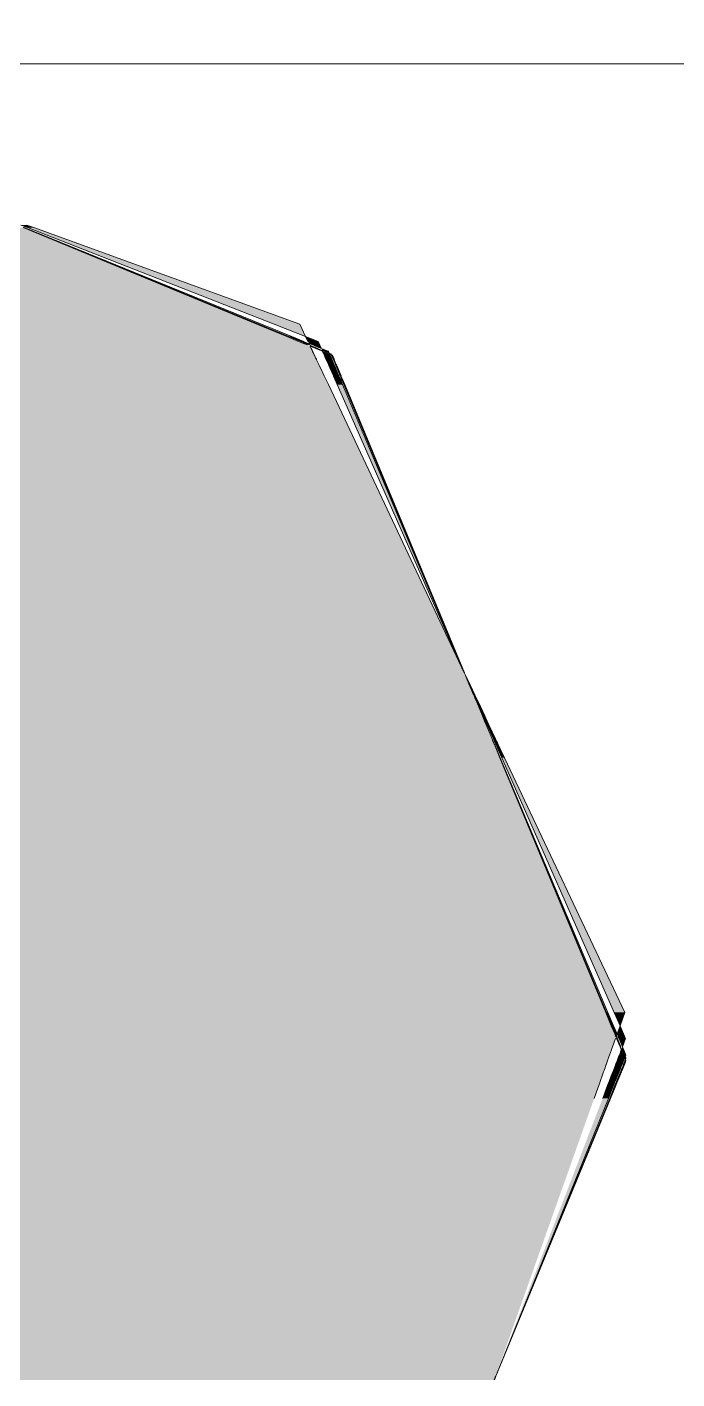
# Paper-space layout '1' of a CAD drawing. Header units: millimetres. Extents: x 1 to 31501, y 3 to 22278.
# Drawn here: x 16730.875 to 16731.125, y 2232.071 to 2232.592 of the extents above; entities that cross this region are included whole.
import ezdxf

# ---------------------------------------------------------------- set-up
doc = ezdxf.new("R2010")
doc.units = ezdxf.units.MM
doc.header["$MEASUREMENT"] = 0
doc.layers.add('NKB-LOGO', color=1, linetype='Continuous', lineweight=13)
doc.layers.add('NKB-SIGN', color=1, linetype='Continuous', lineweight=18)

# ---------------------------------------------------------------- blocks, each defined once
blk = doc.blocks.new('*U5')
at = {"layer": 'NKB-LOGO', "color": 1, "linetype": 'Continuous'}
for p, q in [((281.38808, 187.59901), (281.38888, 187.5987)), ((281.38838, 187.5987), (281.41668, 187.58701)), ((281.38842, 187.5987), (281.4169, 187.58701)), ((281.38848, 187.5987), (281.41724, 187.58701)), ((281.38879, 187.59901), (281.38965, 187.5987)), ((281.38888, 187.5987), (281.41877, 187.58701)), ((281.38965, 187.5987), (281.42188, 187.58701)), ((281.41668, 187.58701), (281.42029, 187.58552)), ((281.4169, 187.58701), (281.42053, 187.58552)), ((281.41724, 187.58701), (281.4209, 187.58552)), ((281.42258, 187.58552), (281.41877, 187.58701)), ((281.42188, 187.58701), (281.42258, 187.58552)), ((281.42029, 187.58552), (281.42174, 187.58492)), ((281.42053, 187.58552), (281.42199, 187.58492)), ((281.4209, 187.58552), (281.42238, 187.58492)), ((281.42174, 187.58492), (281.42233, 187.58468)), ((281.42199, 187.58492), (281.42258, 187.58468)), ((281.42233, 187.58468), (281.42281, 187.58448)), ((281.42258, 187.58552), (281.42286, 187.58492)), ((281.42411, 187.58492), (281.42258, 187.58552)), ((281.42307, 187.58448), (281.42258, 187.58468)), ((281.42298, 187.58468), (281.42307, 187.58448)), ((281.42298, 187.58468), (281.42347, 187.58448)), ((281.42411, 187.58492), (281.42422, 187.58468)), ((281.42422, 187.58468), (281.42431, 187.58448)), ((281.42339, 187.58435), (281.42307, 187.58448)), ((281.42313, 187.58435), (281.42327, 187.58407)), ((281.42313, 187.58435), (281.42381, 187.58407)), ((281.42327, 187.58407), (281.42336, 187.58386)), ((281.42336, 187.58386), (281.42343, 187.58373)), ((281.42339, 187.58435), (281.42408, 187.58407)), ((281.42343, 187.58373), (281.42343, 187.58371)), ((281.42343, 187.58371), (281.42353, 187.58351)), ((281.42347, 187.58448), (281.4238, 187.58435)), ((281.42353, 187.58351), (281.42357, 187.58342)), ((281.42357, 187.58342), (281.42359, 187.58337)), ((281.42359, 187.58337), (281.42363, 187.58329)), ((281.42363, 187.58329), (281.42366, 187.58323)), ((281.42366, 187.58323), (281.42374, 187.58306)), ((281.42374, 187.58306), (281.4238, 187.58293)), ((281.42449, 187.58407), (281.4238, 187.58435)), ((281.42381, 187.58407), (281.42431, 187.58386)), ((281.42431, 187.58448), (281.42436, 187.58435)), ((281.42464, 187.58373), (281.42431, 187.58386)), ((281.42436, 187.58435), (281.42449, 187.58407)), ((281.42499, 187.58386), (281.42449, 187.58407)), ((281.42458, 187.58386), (281.42464, 187.58373)), ((281.42458, 187.58386), (281.42491, 187.58373)), ((281.42464, 187.58373), (281.42464, 187.58371)), ((281.42467, 187.58371), (281.42464, 187.58373)), ((281.42464, 187.58371), (281.42473, 187.58351)), ((281.42467, 187.58371), (281.42517, 187.58351)), ((281.42473, 187.58351), (281.42477, 187.58342)), ((281.42477, 187.58342), (281.42479, 187.58337)), ((281.42479, 187.58337), (281.42483, 187.58329)), ((281.42483, 187.58329), (281.42486, 187.58323)), ((281.42486, 187.58323), (281.42493, 187.58306)), ((281.42491, 187.58373), (281.42494, 187.58371)), ((281.42493, 187.58306), (281.42499, 187.58293)), ((281.42544, 187.58351), (281.42494, 187.58371)), ((281.42499, 187.58386), (281.42532, 187.58373)), ((281.42517, 187.58351), (281.42538, 187.58342)), ((281.42532, 187.58373), (281.42535, 187.58371)), ((281.42535, 187.58371), (281.42544, 187.58351)), ((281.42544, 187.58351), (281.42548, 187.58342)), ((281.42565, 187.58342), (281.42544, 187.58351)), ((281.4255, 187.58337), (281.42554, 187.58329)), ((281.42571, 187.58329), (281.4255, 187.58337)), ((281.42554, 187.58329), (281.42556, 187.58323)), ((281.42556, 187.58323), (281.42563, 187.58306)), ((281.42563, 187.58306), (281.42568, 187.58293)), ((281.42565, 187.58342), (281.42567, 187.58337)), ((281.42567, 187.58337), (281.42571, 187.58329)), ((281.42571, 187.58329), (281.42573, 187.58323)), ((281.42584, 187.58323), (281.42571, 187.58329)), ((281.42573, 187.58323), (281.4258, 187.58306)), ((281.4258, 187.58306), (281.42586, 187.58293)), ((281.42584, 187.58323), (281.42591, 187.58306)), ((281.42591, 187.58306), (281.42597, 187.58293)), ((281.4238, 187.58293), (281.42383, 187.58288)), ((281.42383, 187.58288), (281.42389, 187.58275)), ((281.42389, 187.58275), (281.42391, 187.58269)), ((281.42391, 187.58269), (281.42395, 187.58262)), ((281.42395, 187.58262), (281.42418, 187.58213)), ((281.42418, 187.58213), (281.4242, 187.58208)), ((281.4242, 187.58208), (281.42424, 187.582)), ((281.42424, 187.582), (281.42437, 187.58173)), ((281.42437, 187.58173), (281.42484, 187.58074)), ((281.42499, 187.58293), (281.42501, 187.58288)), ((281.42501, 187.58288), (281.42507, 187.58275)), ((281.42507, 187.58275), (281.42509, 187.58269)), ((281.42509, 187.58269), (281.42513, 187.58262)), ((281.42513, 187.58262), (281.42534, 187.58213)), ((281.42534, 187.58213), (281.42536, 187.58208)), ((281.42536, 187.58208), (281.4254, 187.582)), ((281.4254, 187.582), (281.42552, 187.58173)), ((281.42552, 187.58173), (281.42596, 187.58074)), ((281.42568, 187.58293), (281.42571, 187.58288)), ((281.42571, 187.58288), (281.42576, 187.58275)), ((281.42576, 187.58275), (281.42579, 187.58269)), ((281.42579, 187.58269), (281.42582, 187.58262)), ((281.42582, 187.58262), (281.42602, 187.58213)), ((281.42586, 187.58293), (281.42588, 187.58288)), ((281.42588, 187.58288), (281.42593, 187.58275)), ((281.42593, 187.58275), (281.42595, 187.58269)), ((281.42595, 187.58269), (281.42599, 187.58262)), ((281.42597, 187.58293), (281.42599, 187.58288)), ((281.42599, 187.58288), (281.42604, 187.58275)), ((281.42599, 187.58262), (281.42619, 187.58213)), ((281.42602, 187.58213), (281.42605, 187.58208)), ((281.42604, 187.58275), (281.42607, 187.58269)), ((281.42605, 187.58208), (281.42608, 187.582)), ((281.42607, 187.58269), (281.4261, 187.58262)), ((281.42608, 187.582), (281.42619, 187.58173)), ((281.4261, 187.58262), (281.4263, 187.58213)), ((281.42619, 187.58213), (281.42621, 187.58208)), ((281.42619, 187.58173), (281.42661, 187.58074)), ((281.42621, 187.58208), (281.42625, 187.582)), ((281.42625, 187.582), (281.42636, 187.58173)), ((281.4263, 187.58213), (281.42632, 187.58208)), ((281.42632, 187.58208), (281.42636, 187.582)), ((281.42636, 187.582), (281.42647, 187.58173)), ((281.42636, 187.58173), (281.42677, 187.58074)), ((281.42647, 187.58173), (281.42688, 187.58074)), ((281.42484, 187.58074), (281.42486, 187.58068)), ((281.42486, 187.58068), (281.4249, 187.5806)), ((281.4249, 187.5806), (281.42504, 187.58032)), ((281.42504, 187.58032), (281.42534, 187.57968)), ((281.42596, 187.58074), (281.42598, 187.58068)), ((281.42598, 187.58068), (281.42602, 187.5806)), ((281.42602, 187.5806), (281.42614, 187.58032)), ((281.42614, 187.58032), (281.42642, 187.57968)), ((281.42661, 187.58074), (281.42664, 187.58068)), ((281.42664, 187.58068), (281.42667, 187.5806)), ((281.42667, 187.5806), (281.42679, 187.58032)), ((281.42677, 187.58074), (281.4268, 187.58068)), ((281.42679, 187.58032), (281.42706, 187.57968)), ((281.4268, 187.58068), (281.42683, 187.5806)), ((281.42683, 187.5806), (281.42695, 187.58032)), ((281.42688, 187.58074), (281.4269, 187.58068)), ((281.4269, 187.58068), (281.42694, 187.5806)), ((281.42694, 187.5806), (281.42705, 187.58032)), ((281.42695, 187.58032), (281.42722, 187.57968)), ((281.42705, 187.58032), (281.42732, 187.57968)), ((281.42534, 187.57968), (281.44181, 187.54478)), ((281.42642, 187.57968), (281.44181, 187.54478)), ((281.42706, 187.57968), (281.44181, 187.54478)), ((281.42722, 187.57968), (281.44182, 187.54478)), ((281.42732, 187.57968), (281.44183, 187.54478)), ((281.44181, 187.54478), (281.44182, 187.54476)), ((281.44182, 187.54478), (281.44183, 187.54476)), ((281.44183, 187.54474), (281.44182, 187.54476)), ((281.44183, 187.54478), (281.44184, 187.54476)), ((281.44183, 187.54476), (281.44184, 187.54474)), ((281.44183, 187.54474), (281.4419, 187.54456)), ((281.44183, 187.54474), (281.44191, 187.54456)), ((281.44184, 187.54476), (281.44185, 187.54474)), ((281.44185, 187.54474), (281.44192, 187.54456)), ((281.4419, 187.54456), (281.44197, 187.54439)), ((281.44191, 187.54456), (281.44198, 187.54439)), ((281.44191, 187.54456), (281.44198, 187.54439)), ((281.44199, 187.54439), (281.44191, 187.54456)), ((281.44192, 187.54456), (281.44199, 187.54439)), ((281.44197, 187.54439), (281.44204, 187.54425)), ((281.44198, 187.54439), (281.44204, 187.54425)), ((281.44204, 187.54425), (281.44198, 187.54439)), ((281.44199, 187.54439), (281.44205, 187.54425)), ((281.44206, 187.54425), (281.44199, 187.54439)), ((281.44204, 187.54425), (281.44217, 187.54392)), ((281.44204, 187.54425), (281.44218, 187.54392)), ((281.44206, 187.54425), (281.44222, 187.54392)), ((281.44217, 187.54392), (281.44294, 187.5421)), ((281.44218, 187.54392), (281.44294, 187.5421)), ((281.44219, 187.54392), (281.44295, 187.5421)), ((281.44219, 187.54392), (281.44299, 187.5421)), ((281.44222, 187.54392), (281.44308, 187.5421)), ((281.44295, 187.5421), (281.4431, 187.54174)), ((281.44299, 187.5421), (281.44315, 187.54174)), ((281.44308, 187.5421), (281.44324, 187.54174)), ((281.44333, 187.54119), (281.4431, 187.54174)), ((281.44315, 187.54174), (281.44339, 187.54119)), ((281.44324, 187.54174), (281.44351, 187.54119)), ((281.44333, 187.54119), (281.44401, 187.53954)), ((281.44333, 187.54119), (281.44401, 187.53954)), ((281.44333, 187.54119), (281.44402, 187.53954)), ((281.44339, 187.54119), (281.44412, 187.53954)), ((281.44351, 187.54119), (281.44428, 187.53954)), ((281.44401, 187.53954), (281.44427, 187.53892)), ((281.44401, 187.53954), (281.44427, 187.53892)), ((281.44402, 187.53954), (281.44429, 187.53892)), ((281.44412, 187.53954), (281.44439, 187.53892)), ((281.44427, 187.53892), (281.44445, 187.53848)), ((281.44427, 187.53892), (281.44446, 187.53848)), ((281.44428, 187.53954), (281.44457, 187.53892)), ((281.44429, 187.53892), (281.44447, 187.53848)), ((281.44439, 187.53892), (281.44459, 187.53848)), ((281.44457, 187.53892), (281.44478, 187.53848)), ((281.44445, 187.53848), (281.44517, 187.53675)), ((281.44446, 187.53848), (281.44518, 187.53675)), ((281.44447, 187.53848), (281.4452, 187.53675)), ((281.44459, 187.53848), (281.44535, 187.53675)), ((281.44478, 187.53848), (281.4456, 187.53675)), ((281.44517, 187.53675), (281.44528, 187.53649)), ((281.44518, 187.53675), (281.44529, 187.53649)), ((281.4452, 187.53675), (281.44532, 187.53649)), ((281.44528, 187.53649), (281.44536, 187.5363)), ((281.44529, 187.53649), (281.44537, 187.5363)), ((281.44532, 187.53649), (281.44539, 187.5363)), ((281.44535, 187.53675), (281.44547, 187.53649)), ((281.44536, 187.5363), (281.44544, 187.5361)), ((281.44537, 187.5363), (281.44546, 187.5361)), ((281.44539, 187.5363), (281.44548, 187.5361)), ((281.44544, 187.5361), (281.44545, 187.53606)), ((281.44545, 187.53606), (281.44571, 187.53546)), ((281.44546, 187.5361), (281.44547, 187.53606)), ((281.44547, 187.53649), (281.44555, 187.5363)), ((281.44547, 187.53606), (281.44572, 187.53546)), ((281.44548, 187.5361), (281.44549, 187.53606)), ((281.44549, 187.53606), (281.44575, 187.53546)), ((281.44555, 187.5363), (281.44564, 187.5361)), ((281.4456, 187.53675), (281.44572, 187.53649)), ((281.44564, 187.5361), (281.44565, 187.53606)), ((281.44565, 187.53606), (281.44592, 187.53546)), ((281.44572, 187.53649), (281.44581, 187.5363)), ((281.44581, 187.5363), (281.44591, 187.5361)), ((281.44591, 187.5361), (281.44592, 187.53606)), ((281.44592, 187.53606), (281.44621, 187.53546)), ((281.44571, 187.53546), (281.44611, 187.53448)), ((281.44572, 187.53546), (281.44613, 187.53448)), ((281.44575, 187.53546), (281.44616, 187.53448)), ((281.44592, 187.53546), (281.44635, 187.53448)), ((281.44611, 187.53448), (281.45895, 187.50362)), ((281.44613, 187.53448), (281.45905, 187.50362)), ((281.44616, 187.53448), (281.45921, 187.50362)), ((281.44621, 187.53546), (281.44667, 187.53448)), ((281.44635, 187.53448), (281.45996, 187.50362)), ((281.44667, 187.53448), (281.46124, 187.50362)), ((281.45895, 187.50362), (281.45961, 187.50201)), ((281.45905, 187.50362), (281.45972, 187.50201)), ((281.45921, 187.50362), (281.45989, 187.50201)), ((281.46067, 187.50201), (281.45996, 187.50362)), ((281.46124, 187.50362), (281.46067, 187.50201)), ((281.45961, 187.50201), (281.46003, 187.50101)), ((281.45972, 187.50201), (281.46014, 187.50101)), ((281.45989, 187.50201), (281.46031, 187.50101)), ((281.46067, 187.50201), (281.46031, 187.50101)), ((281.46111, 187.50101), (281.46067, 187.50201)), ((281.46011, 187.50045), (281.45976, 187.49945)), ((281.46003, 187.50101), (281.46012, 187.50078)), ((281.46012, 187.50078), (281.46018, 187.50064)), ((281.46023, 187.50078), (281.46014, 187.50101)), ((281.46023, 187.50078), (281.46018, 187.50064)), ((281.46031, 187.50101), (281.46023, 187.50078)), ((281.46029, 187.50064), (281.46023, 187.50078)), ((281.46026, 187.50045), (281.46068, 187.49945)), ((281.46029, 187.50064), (281.46037, 187.50045)), ((281.46037, 187.50045), (281.46079, 187.49945)), ((281.4604, 187.50078), (281.46046, 187.50064)), ((281.46046, 187.50064), (281.46055, 187.50045)), ((281.46097, 187.49945), (281.46055, 187.50045)), ((281.46135, 187.50045), (281.46097, 187.49945)), ((281.46111, 187.50101), (281.46121, 187.50078)), ((281.46121, 187.50078), (281.46127, 187.50064)), ((281.46127, 187.50064), (281.46135, 187.50045)), ((281.4592, 187.49788), (281.45915, 187.49774)), ((281.45925, 187.49802), (281.4592, 187.49788)), ((281.45928, 187.4981), (281.45925, 187.49802)), ((281.45933, 187.49824), (281.45928, 187.4981)), ((281.45941, 187.49846), (281.45933, 187.49824)), ((281.45963, 187.49909), (281.45941, 187.49846)), ((281.45968, 187.49923), (281.45963, 187.49909)), ((281.45976, 187.49945), (281.45968, 187.49923)), ((281.46037, 187.49788), (281.46031, 187.49774)), ((281.46042, 187.49802), (281.46037, 187.49788)), ((281.46045, 187.4981), (281.46042, 187.49802)), ((281.4605, 187.49824), (281.46045, 187.4981)), ((281.46059, 187.49846), (281.4605, 187.49824)), ((281.46083, 187.49909), (281.46059, 187.49846)), ((281.46068, 187.49945), (281.46077, 187.49923)), ((281.46083, 187.49909), (281.46077, 187.49923)), ((281.46088, 187.49923), (281.46083, 187.49909)), ((281.46109, 187.49846), (281.46083, 187.49909)), ((281.46088, 187.49923), (281.46094, 187.49909)), ((281.46094, 187.49909), (281.4612, 187.49846)), ((281.46106, 187.49923), (281.46097, 187.49945)), ((281.46106, 187.49923), (281.46112, 187.49909)), ((281.46109, 187.49846), (281.46118, 187.49824)), ((281.46115, 187.49788), (281.46109, 187.49774)), ((281.46112, 187.49909), (281.46139, 187.49846)), ((281.46121, 187.49802), (281.46115, 187.49788)), ((281.46118, 187.49824), (281.46124, 187.4981)), ((281.4613, 187.49824), (281.4612, 187.49846)), ((281.4613, 187.49824), (281.46124, 187.4981)), ((281.46133, 187.49788), (281.46127, 187.49802)), ((281.46133, 187.49788), (281.46127, 187.49774)), ((281.46139, 187.49846), (281.4613, 187.49824)), ((281.46136, 187.4981), (281.4613, 187.49824)), ((281.46139, 187.49802), (281.46133, 187.49788)), ((281.46139, 187.49774), (281.46133, 187.49788)), ((281.46136, 187.4981), (281.46139, 187.49802)), ((281.45868, 187.49642), (281.45851, 187.49592)), ((281.45874, 187.49659), (281.45868, 187.49642)), ((281.45879, 187.49672), (281.45874, 187.49659)), ((281.45886, 187.49691), (281.45879, 187.49672)), ((281.45892, 187.49708), (281.45886, 187.49691)), ((281.45896, 187.49721), (281.45892, 187.49708)), ((281.45898, 187.49725), (281.45896, 187.49721)), ((281.45902, 187.49738), (281.45898, 187.49725)), ((281.45907, 187.49751), (281.45902, 187.49738)), ((281.45915, 187.49774), (281.45907, 187.49751)), ((281.4598, 187.49642), (281.45961, 187.49592)), ((281.45987, 187.49659), (281.4598, 187.49642)), ((281.45992, 187.49672), (281.45987, 187.49659)), ((281.45999, 187.49691), (281.45992, 187.49672)), ((281.46006, 187.49708), (281.45999, 187.49691)), ((281.46011, 187.49721), (281.46006, 187.49708)), ((281.46012, 187.49725), (281.46011, 187.49721)), ((281.46017, 187.49738), (281.46012, 187.49725)), ((281.46022, 187.49751), (281.46017, 187.49738)), ((281.46031, 187.49774), (281.46022, 187.49751)), ((281.46056, 187.49642), (281.46036, 187.49592)), ((281.46073, 187.49642), (281.46053, 187.49592)), ((281.46063, 187.49659), (281.46056, 187.49642)), ((281.46068, 187.49672), (281.46063, 187.49659)), ((281.46084, 187.49642), (281.46064, 187.49592)), ((281.46076, 187.49691), (281.46068, 187.49672)), ((281.4608, 187.49659), (281.46073, 187.49642)), ((281.46083, 187.49708), (281.46076, 187.49691)), ((281.46085, 187.49672), (281.4608, 187.49659)), ((281.46088, 187.49721), (281.46083, 187.49708)), ((281.46091, 187.49659), (281.46084, 187.49642)), ((281.46093, 187.49691), (281.46085, 187.49672)), ((281.4609, 187.49725), (281.46088, 187.49721)), ((281.46095, 187.49738), (281.4609, 187.49725)), ((281.46097, 187.49672), (281.46091, 187.49659)), ((281.461, 187.49708), (281.46093, 187.49691)), ((281.461, 187.49751), (281.46095, 187.49738)), ((281.46105, 187.49691), (281.46097, 187.49672)), ((281.46109, 187.49774), (281.461, 187.49751)), ((281.46105, 187.49721), (281.461, 187.49708)), ((281.46107, 187.49725), (281.46105, 187.49721)), ((281.46112, 187.49708), (281.46105, 187.49691)), ((281.46112, 187.49738), (281.46107, 187.49725)), ((281.46118, 187.49751), (281.46112, 187.49738)), ((281.46117, 187.49721), (281.46112, 187.49708)), ((281.46119, 187.49725), (281.46117, 187.49721)), ((281.46127, 187.49774), (281.46118, 187.49751)), ((281.46124, 187.49738), (281.46119, 187.49725)), ((281.46129, 187.49751), (281.46124, 187.49738)), ((281.46139, 187.49774), (281.46129, 187.49751)), ((281.45803, 187.49458), (281.45754, 187.49321)), ((281.45821, 187.49508), (281.45803, 187.49458)), ((281.45827, 187.49525), (281.45821, 187.49508)), ((281.45831, 187.49538), (281.45827, 187.49525)), ((281.45851, 187.49592), (281.45831, 187.49538)), ((281.45909, 187.49458), (281.45857, 187.49321)), ((281.45929, 187.49508), (281.45909, 187.49458)), ((281.45981, 187.49458), (281.45926, 187.49321)), ((281.45935, 187.49525), (281.45929, 187.49508)), ((281.4594, 187.49538), (281.45935, 187.49525)), ((281.45961, 187.49592), (281.4594, 187.49538)), ((281.45998, 187.49458), (281.45942, 187.49321)), ((281.46008, 187.49458), (281.45952, 187.49321)), ((281.46001, 187.49508), (281.45981, 187.49458)), ((281.46018, 187.49508), (281.45998, 187.49458)), ((281.46008, 187.49525), (281.46001, 187.49508)), ((281.46014, 187.49538), (281.46008, 187.49525)), ((281.46029, 187.49508), (281.46008, 187.49458)), ((281.46036, 187.49592), (281.46014, 187.49538)), ((281.46025, 187.49525), (281.46018, 187.49508)), ((281.4603, 187.49538), (281.46025, 187.49525)), ((281.46036, 187.49525), (281.46029, 187.49508)), ((281.46053, 187.49592), (281.4603, 187.49538)), ((281.46041, 187.49538), (281.46036, 187.49525)), ((281.46064, 187.49592), (281.46041, 187.49538)), ((281.45926, 187.49321), (281.44561, 187.45953)), ((281.45942, 187.49321), (281.44562, 187.45953)), ((281.45952, 187.49321), (281.44563, 187.45953)), ((281.44552, 187.45932), (281.44543, 187.4591)), ((281.44552, 187.45932), (281.44543, 187.4591)), ((281.44555, 187.45932), (281.44545, 187.4591)), ((281.4456, 187.45953), (281.44552, 187.45932)), ((281.44561, 187.45953), (281.44552, 187.45932)), ((281.44552, 187.45932), (281.4456, 187.45953)), ((281.44562, 187.45953), (281.44554, 187.45932)), ((281.44563, 187.45953), (281.44555, 187.45932))]:
    blk.add_line(p, q, dxfattribs=at)
for points in [[(281.29256, 187.5987), (281.26734, 187.58701), (281.41668, 187.58701)], [(281.38808, 187.59901), (281.38888, 187.5987), (281.38965, 187.5987)], [(281.38842, 187.5987), (281.4169, 187.58701), (281.41724, 187.58701)], [(281.38888, 187.5987), (281.41877, 187.58701), (281.42188, 187.58701)], [(281.26734, 187.58701), (281.26413, 187.58552), (281.42029, 187.58552)], [(281.4169, 187.58701), (281.42053, 187.58552), (281.4209, 187.58552)], [(281.26231, 187.58468), (281.26188, 187.58448), (281.42281, 187.58448)], [(281.26284, 187.58492), (281.26231, 187.58468), (281.42233, 187.58468)], [(281.26413, 187.58552), (281.26284, 187.58492), (281.42174, 187.58492)], [(281.42053, 187.58552), (281.42199, 187.58492), (281.42238, 187.58492)], [(281.42199, 187.58492), (281.42258, 187.58468), (281.42298, 187.58468)], [(281.42258, 187.58552), (281.42286, 187.58492), (281.42411, 187.58492)], [(281.42286, 187.58492), (281.42298, 187.58468), (281.42422, 187.58468)], [(281.42298, 187.58468), (281.42347, 187.58448), (281.42431, 187.58448)], [(281.25882, 187.58306), (281.25854, 187.58293), (281.4238, 187.58293)], [(281.25918, 187.58323), (281.25882, 187.58306), (281.42374, 187.58306)], [(281.2593, 187.58329), (281.25918, 187.58323), (281.42366, 187.58323)], [(281.25949, 187.58337), (281.2593, 187.58329), (281.42363, 187.58329)], [(281.2596, 187.58342), (281.25949, 187.58337), (281.42359, 187.58337)], [(281.25978, 187.58351), (281.2596, 187.58342), (281.42357, 187.58342)], [(281.26023, 187.58371), (281.25978, 187.58351), (281.42353, 187.58351)], [(281.26025, 187.58373), (281.26023, 187.58371), (281.42343, 187.58371)], [(281.26054, 187.58386), (281.26025, 187.58373), (281.42343, 187.58373)], [(281.26099, 187.58407), (281.26054, 187.58386), (281.42336, 187.58386)], [(281.26159, 187.58435), (281.26099, 187.58407), (281.42327, 187.58407)], [(281.26188, 187.58448), (281.26159, 187.58435), (281.42313, 187.58435)], [(281.42307, 187.58448), (281.42313, 187.58435), (281.42339, 187.58435)], [(281.42313, 187.58435), (281.42381, 187.58407), (281.42408, 187.58407)], [(281.42347, 187.58448), (281.4238, 187.58435), (281.42436, 187.58435)], [(281.42381, 187.58407), (281.42431, 187.58386), (281.42458, 187.58386)], [(281.42449, 187.58407), (281.42458, 187.58386), (281.42499, 187.58386)], [(281.42458, 187.58386), (281.42491, 187.58373), (281.42532, 187.58373)], [(281.42464, 187.58373), (281.42464, 187.58371), (281.42467, 187.58371)], [(281.42464, 187.58371), (281.42473, 187.58351), (281.42517, 187.58351)], [(281.42473, 187.58351), (281.42477, 187.58342), (281.42538, 187.58342)], [(281.42477, 187.58342), (281.42479, 187.58337), (281.4255, 187.58337)], [(281.42479, 187.58337), (281.42483, 187.58329), (281.42554, 187.58329)], [(281.42483, 187.58329), (281.42486, 187.58323), (281.42556, 187.58323)], [(281.42486, 187.58323), (281.42493, 187.58306), (281.42563, 187.58306)], [(281.42491, 187.58373), (281.42494, 187.58371), (281.42535, 187.58371)], [(281.42493, 187.58306), (281.42499, 187.58293), (281.42568, 187.58293)], [(281.42544, 187.58351), (281.42548, 187.58342), (281.42565, 187.58342)], [(281.42548, 187.58342), (281.4255, 187.58337), (281.42567, 187.58337)], [(281.42571, 187.58329), (281.42573, 187.58323), (281.42584, 187.58323)], [(281.42573, 187.58323), (281.4258, 187.58306), (281.42591, 187.58306)], [(281.4258, 187.58306), (281.42586, 187.58293), (281.42597, 187.58293)], [(281.25595, 187.58173), (281.25381, 187.58074), (281.42484, 187.58074)], [(281.25652, 187.582), (281.25595, 187.58173), (281.42437, 187.58173)], [(281.2567, 187.58208), (281.25652, 187.582), (281.42424, 187.582)], [(281.25682, 187.58213), (281.2567, 187.58208), (281.4242, 187.58208)], [(281.25786, 187.58262), (281.25682, 187.58213), (281.42418, 187.58213)], [(281.25802, 187.58269), (281.25786, 187.58262), (281.42395, 187.58262)], [(281.25814, 187.58275), (281.25802, 187.58269), (281.42391, 187.58269)], [(281.25842, 187.58288), (281.25814, 187.58275), (281.42389, 187.58275)], [(281.25854, 187.58293), (281.25842, 187.58288), (281.42383, 187.58288)], [(281.42499, 187.58293), (281.42501, 187.58288), (281.42571, 187.58288)], [(281.42501, 187.58288), (281.42507, 187.58275), (281.42576, 187.58275)], [(281.42507, 187.58275), (281.42509, 187.58269), (281.42579, 187.58269)], [(281.42509, 187.58269), (281.42513, 187.58262), (281.42582, 187.58262)], [(281.42513, 187.58262), (281.42534, 187.58213), (281.42602, 187.58213)], [(281.42534, 187.58213), (281.42536, 187.58208), (281.42605, 187.58208)], [(281.42536, 187.58208), (281.4254, 187.582), (281.42608, 187.582)], [(281.4254, 187.582), (281.42552, 187.58173), (281.42619, 187.58173)], [(281.42552, 187.58173), (281.42596, 187.58074), (281.42661, 187.58074)], [(281.42586, 187.58293), (281.42588, 187.58288), (281.42599, 187.58288)], [(281.42588, 187.58288), (281.42593, 187.58275), (281.42604, 187.58275)], [(281.42593, 187.58275), (281.42595, 187.58269), (281.42607, 187.58269)], [(281.42595, 187.58269), (281.42599, 187.58262), (281.4261, 187.58262)], [(281.42599, 187.58262), (281.42619, 187.58213), (281.4263, 187.58213)], [(281.42619, 187.58213), (281.42621, 187.58208), (281.42632, 187.58208)], [(281.42621, 187.58208), (281.42625, 187.582), (281.42636, 187.582)], [(281.42625, 187.582), (281.42636, 187.58173), (281.42647, 187.58173)], [(281.42636, 187.58173), (281.42677, 187.58074), (281.42688, 187.58074)], [(281.25363, 187.58032), (281.25337, 187.57968), (281.42534, 187.57968)], [(281.25375, 187.5806), (281.25363, 187.58032), (281.42504, 187.58032)], [(281.25378, 187.58068), (281.25375, 187.5806), (281.4249, 187.5806)], [(281.25381, 187.58074), (281.25378, 187.58068), (281.42486, 187.58068)], [(281.42596, 187.58074), (281.42598, 187.58068), (281.42664, 187.58068)], [(281.42598, 187.58068), (281.42602, 187.5806), (281.42667, 187.5806)], [(281.42602, 187.5806), (281.42614, 187.58032), (281.42679, 187.58032)], [(281.42614, 187.58032), (281.42642, 187.57968), (281.42706, 187.57968)], [(281.42677, 187.58074), (281.4268, 187.58068), (281.4269, 187.58068)], [(281.4268, 187.58068), (281.42683, 187.5806), (281.42694, 187.5806)], [(281.42683, 187.5806), (281.42695, 187.58032), (281.42705, 187.58032)], [(281.42695, 187.58032), (281.42722, 187.57968), (281.42732, 187.57968)], [(281.25337, 187.57968), (281.23894, 187.54478), (281.44181, 187.54478)], [(281.42642, 187.57968), (281.44181, 187.54478), (281.44181, 187.54478)], [(281.42722, 187.57968), (281.44182, 187.54478), (281.44183, 187.54478)], [(281.23858, 187.54392), (281.23783, 187.5421), (281.44294, 187.5421)], [(281.23872, 187.54425), (281.23858, 187.54392), (281.44217, 187.54392)], [(281.23878, 187.54439), (281.23872, 187.54425), (281.44204, 187.54425)], [(281.23884, 187.54456), (281.23878, 187.54439), (281.44197, 187.54439)], [(281.23892, 187.54474), (281.23884, 187.54456), (281.4419, 187.54456)], [(281.23893, 187.54476), (281.23892, 187.54474), (281.44183, 187.54474)], [(281.23894, 187.54478), (281.23893, 187.54476), (281.44182, 187.54476)], [(281.44182, 187.54478), (281.44183, 187.54476), (281.44184, 187.54476)], [(281.44182, 187.54476), (281.44183, 187.54474), (281.44183, 187.54474)], [(281.44183, 187.54476), (281.44184, 187.54474), (281.44185, 187.54474)], [(281.44183, 187.54474), (281.44191, 187.54456), (281.44191, 187.54456)], [(281.44184, 187.54474), (281.44191, 187.54456), (281.44192, 187.54456)], [(281.44191, 187.54456), (281.44198, 187.54439), (281.44198, 187.54439)], [(281.44199, 187.54439), (281.44205, 187.54425), (281.44206, 187.54425)], [(281.44204, 187.54425), (281.44218, 187.54392), (281.44219, 187.54392)], [(281.44205, 187.54425), (281.44219, 187.54392), (281.44222, 187.54392)], [(281.44218, 187.54392), (281.44294, 187.5421), (281.44295, 187.5421)], [(281.44219, 187.54392), (281.44299, 187.5421), (281.44308, 187.5421)], [(281.23783, 187.5421), (281.23768, 187.54174), (281.44309, 187.54174)], [(281.44299, 187.5421), (281.44315, 187.54174), (281.44324, 187.54174)], [(281.23745, 187.54119), (281.23677, 187.53954), (281.44401, 187.53954)], [(281.23768, 187.54174), (281.23745, 187.54119), (281.44333, 187.54119)], [(281.4431, 187.54174), (281.44333, 187.54119), (281.44333, 187.54119)], [(281.44315, 187.54174), (281.44339, 187.54119), (281.44351, 187.54119)], [(281.44333, 187.54119), (281.44401, 187.53954), (281.44402, 187.53954)], [(281.44339, 187.54119), (281.44412, 187.53954), (281.44428, 187.53954)], [(281.23652, 187.53892), (281.23633, 187.53848), (281.44445, 187.53848)], [(281.23677, 187.53954), (281.23652, 187.53892), (281.44427, 187.53892)], [(281.44401, 187.53954), (281.44427, 187.53892), (281.44429, 187.53892)], [(281.44412, 187.53954), (281.44439, 187.53892), (281.44457, 187.53892)], [(281.44427, 187.53892), (281.44446, 187.53848), (281.44447, 187.53848)], [(281.44439, 187.53892), (281.44459, 187.53848), (281.44478, 187.53848)], [(281.23633, 187.53848), (281.23563, 187.53675), (281.44517, 187.53675)], [(281.44446, 187.53848), (281.44518, 187.53675), (281.4452, 187.53675)], [(281.44459, 187.53848), (281.44535, 187.53675), (281.4456, 187.53675)], [(281.23535, 187.53606), (281.23513, 187.53546), (281.44571, 187.53546)], [(281.23536, 187.5361), (281.23535, 187.53606), (281.44545, 187.53606)], [(281.23545, 187.5363), (281.23536, 187.5361), (281.44544, 187.5361)], [(281.23552, 187.53649), (281.23545, 187.5363), (281.44536, 187.5363)], [(281.23563, 187.53675), (281.23552, 187.53649), (281.44528, 187.53649)], [(281.44518, 187.53675), (281.44529, 187.53649), (281.44532, 187.53649)], [(281.44529, 187.53649), (281.44537, 187.5363), (281.44539, 187.5363)], [(281.44535, 187.53675), (281.44547, 187.53649), (281.44572, 187.53649)], [(281.44537, 187.5363), (281.44546, 187.5361), (281.44548, 187.5361)], [(281.44546, 187.5361), (281.44547, 187.53606), (281.44549, 187.53606)], [(281.44547, 187.53649), (281.44555, 187.5363), (281.44581, 187.5363)], [(281.44547, 187.53606), (281.44572, 187.53546), (281.44575, 187.53546)], [(281.44555, 187.5363), (281.44564, 187.5361), (281.44591, 187.5361)], [(281.44564, 187.5361), (281.44565, 187.53606), (281.44592, 187.53606)], [(281.44565, 187.53606), (281.44592, 187.53546), (281.44621, 187.53546)], [(281.23477, 187.53448), (281.22333, 187.50362), (281.45895, 187.50362)], [(281.23513, 187.53546), (281.23477, 187.53448), (281.44611, 187.53448)], [(281.44572, 187.53546), (281.44613, 187.53448), (281.44616, 187.53448)], [(281.44592, 187.53546), (281.44635, 187.53448), (281.44667, 187.53448)], [(281.44613, 187.53448), (281.45905, 187.50362), (281.45921, 187.50362)], [(281.44635, 187.53448), (281.45996, 187.50362), (281.46124, 187.50362)], [(281.22333, 187.50362), (281.22273, 187.50201), (281.45961, 187.50201)], [(281.45905, 187.50362), (281.45972, 187.50201), (281.45989, 187.50201)], [(281.22273, 187.50201), (281.22236, 187.50101), (281.46003, 187.50101)], [(281.45972, 187.50201), (281.46014, 187.50101), (281.46031, 187.50101)], [(281.46067, 187.50201), (281.46031, 187.50101), (281.46111, 187.50101)], [(281.22215, 187.50045), (281.22178, 187.49945), (281.45976, 187.49945)], [(281.22222, 187.50064), (281.22215, 187.50045), (281.46011, 187.50045)], [(281.22228, 187.50078), (281.22222, 187.50064), (281.46018, 187.50064)], [(281.22236, 187.50101), (281.22228, 187.50078), (281.46012, 187.50078)], [(281.46023, 187.50078), (281.46018, 187.50064), (281.46029, 187.50064)], [(281.46018, 187.50064), (281.46026, 187.50045), (281.46037, 187.50045)], [(281.46026, 187.50045), (281.46068, 187.49945), (281.46079, 187.49945)], [(281.46031, 187.50101), (281.4604, 187.50078), (281.46121, 187.50078)], [(281.4604, 187.50078), (281.46046, 187.50064), (281.46127, 187.50064)], [(281.46046, 187.50064), (281.46055, 187.50045), (281.46135, 187.50045)], [(281.2212, 187.49788), (281.22115, 187.49774), (281.45915, 187.49774)], [(281.22125, 187.49802), (281.2212, 187.49788), (281.4592, 187.49788)], [(281.22128, 187.4981), (281.22125, 187.49802), (281.45925, 187.49802)], [(281.22133, 187.49824), (281.22128, 187.4981), (281.45928, 187.4981)], [(281.22141, 187.49846), (281.22133, 187.49824), (281.45933, 187.49824)], [(281.22165, 187.49909), (281.22141, 187.49846), (281.45941, 187.49846)], [(281.2217, 187.49923), (281.22165, 187.49909), (281.45963, 187.49909)], [(281.22178, 187.49945), (281.2217, 187.49923), (281.45968, 187.49923)], [(281.46037, 187.49788), (281.46031, 187.49774), (281.46109, 187.49774)], [(281.46042, 187.49802), (281.46037, 187.49788), (281.46115, 187.49788)], [(281.46045, 187.4981), (281.46042, 187.49802), (281.46121, 187.49802)], [(281.4605, 187.49824), (281.46045, 187.4981), (281.46124, 187.4981)], [(281.46059, 187.49846), (281.4605, 187.49824), (281.46118, 187.49824)], [(281.46083, 187.49909), (281.46059, 187.49846), (281.46109, 187.49846)], [(281.46068, 187.49945), (281.46077, 187.49923), (281.46088, 187.49923)], [(281.46097, 187.49945), (281.46088, 187.49923), (281.46106, 187.49923)], [(281.46088, 187.49923), (281.46094, 187.49909), (281.46112, 187.49909)], [(281.46094, 187.49909), (281.4612, 187.49846), (281.46139, 187.49846)], [(281.4613, 187.49824), (281.46124, 187.4981), (281.46136, 187.4981)], [(281.46124, 187.4981), (281.46127, 187.49802), (281.46139, 187.49802)], [(281.46133, 187.49788), (281.46127, 187.49774), (281.46139, 187.49774)], [(281.22066, 187.49642), (281.22047, 187.49592), (281.45851, 187.49592)], [(281.22072, 187.49659), (281.22066, 187.49642), (281.45868, 187.49642)], [(281.22077, 187.49672), (281.22072, 187.49659), (281.45874, 187.49659)], [(281.22084, 187.49691), (281.22077, 187.49672), (281.45879, 187.49672)], [(281.2209, 187.49708), (281.22084, 187.49691), (281.45886, 187.49691)], [(281.22095, 187.49721), (281.2209, 187.49708), (281.45892, 187.49708)], [(281.22097, 187.49725), (281.22095, 187.49721), (281.45896, 187.49721)], [(281.22101, 187.49738), (281.22097, 187.49725), (281.45898, 187.49725)], [(281.22106, 187.49751), (281.22101, 187.49738), (281.45902, 187.49738)], [(281.22115, 187.49774), (281.22106, 187.49751), (281.45907, 187.49751)], [(281.4598, 187.49642), (281.45961, 187.49592), (281.46036, 187.49592)], [(281.45987, 187.49659), (281.4598, 187.49642), (281.46056, 187.49642)], [(281.45992, 187.49672), (281.45987, 187.49659), (281.46063, 187.49659)], [(281.45999, 187.49691), (281.45992, 187.49672), (281.46068, 187.49672)], [(281.46006, 187.49708), (281.45999, 187.49691), (281.46076, 187.49691)], [(281.46011, 187.49721), (281.46006, 187.49708), (281.46083, 187.49708)], [(281.46012, 187.49725), (281.46011, 187.49721), (281.46088, 187.49721)], [(281.46017, 187.49738), (281.46012, 187.49725), (281.4609, 187.49725)], [(281.46022, 187.49751), (281.46017, 187.49738), (281.46095, 187.49738)], [(281.46031, 187.49774), (281.46022, 187.49751), (281.461, 187.49751)], [(281.46073, 187.49642), (281.46053, 187.49592), (281.46064, 187.49592)], [(281.4608, 187.49659), (281.46073, 187.49642), (281.46084, 187.49642)], [(281.46085, 187.49672), (281.4608, 187.49659), (281.46091, 187.49659)], [(281.46093, 187.49691), (281.46085, 187.49672), (281.46097, 187.49672)], [(281.461, 187.49708), (281.46093, 187.49691), (281.46105, 187.49691)], [(281.46105, 187.49721), (281.461, 187.49708), (281.46112, 187.49708)], [(281.46107, 187.49725), (281.46105, 187.49721), (281.46117, 187.49721)], [(281.46112, 187.49738), (281.46107, 187.49725), (281.46119, 187.49725)], [(281.46118, 187.49751), (281.46112, 187.49738), (281.46124, 187.49738)], [(281.46127, 187.49774), (281.46118, 187.49751), (281.46129, 187.49751)], [(281.22047, 187.49592), (281.22027, 187.49538), (281.45831, 187.49538)], [(281.22027, 187.49538), (281.22032, 187.49525), (281.45827, 187.49525)], [(281.22032, 187.49525), (281.2204, 187.49508), (281.45821, 187.49508)], [(281.2204, 187.49508), (281.2206, 187.49458), (281.45803, 187.49458)], [(281.2206, 187.49458), (281.22117, 187.49321), (281.45754, 187.49321)], [(281.45909, 187.49458), (281.45857, 187.49321), (281.45926, 187.49321)], [(281.45929, 187.49508), (281.45909, 187.49458), (281.45981, 187.49458)], [(281.45935, 187.49525), (281.45929, 187.49508), (281.46001, 187.49508)], [(281.4594, 187.49538), (281.45935, 187.49525), (281.46008, 187.49525)], [(281.45961, 187.49592), (281.4594, 187.49538), (281.46014, 187.49538)], [(281.45998, 187.49458), (281.45942, 187.49321), (281.45952, 187.49321)], [(281.46018, 187.49508), (281.45998, 187.49458), (281.46008, 187.49458)], [(281.46025, 187.49525), (281.46018, 187.49508), (281.46029, 187.49508)], [(281.4603, 187.49538), (281.46025, 187.49525), (281.46036, 187.49525)], [(281.46053, 187.49592), (281.4603, 187.49538), (281.46041, 187.49538)], [(281.22117, 187.49321), (281.23514, 187.45953), (281.4456, 187.45953)], [(281.45857, 187.49321), (281.4456, 187.45953), (281.44561, 187.45953)], [(281.45942, 187.49321), (281.44562, 187.45953), (281.44563, 187.45953)], [(281.23514, 187.45953), (281.23522, 187.45932), (281.44552, 187.45932)], [(281.23522, 187.45932), (281.23531, 187.4591), (281.44543, 187.4591)], [(281.44552, 187.45932), (281.44543, 187.4591), (281.44544, 187.4591)], [(281.44554, 187.45932), (281.44544, 187.4591), (281.44545, 187.4591)], [(281.44562, 187.45953), (281.44554, 187.45932), (281.44555, 187.45932)]]:
    blk.add_solid(points, dxfattribs=at)
at = {"layer": 'NKB-LOGO', "color": 1, "linetype": 'Continuous', "extrusion": (0, 0, -1)}
for points in [[(-281.29256, 187.5987), (-281.38838, 187.5987), (-281.41668, 187.58701)], [(-281.38808, 187.59901), (-281.38879, 187.59901), (-281.38965, 187.5987)], [(-281.38842, 187.5987), (-281.38848, 187.5987), (-281.41724, 187.58701)], [(-281.38888, 187.5987), (-281.38965, 187.5987), (-281.42188, 187.58701)], [(-281.26734, 187.58701), (-281.41668, 187.58701), (-281.42029, 187.58552)], [(-281.4169, 187.58701), (-281.41724, 187.58701), (-281.4209, 187.58552)], [(-281.41877, 187.58701), (-281.42188, 187.58701), (-281.42258, 187.58552)], [(-281.26231, 187.58468), (-281.42233, 187.58468), (-281.42281, 187.58448)], [(-281.26284, 187.58492), (-281.42174, 187.58492), (-281.42233, 187.58468)], [(-281.26413, 187.58552), (-281.42029, 187.58552), (-281.42174, 187.58492)], [(-281.42053, 187.58552), (-281.4209, 187.58552), (-281.42238, 187.58492)], [(-281.42199, 187.58492), (-281.42238, 187.58492), (-281.42298, 187.58468)], [(-281.42258, 187.58468), (-281.42298, 187.58468), (-281.42307, 187.58448)], [(-281.42286, 187.58492), (-281.42411, 187.58492), (-281.42422, 187.58468)], [(-281.42298, 187.58468), (-281.42422, 187.58468), (-281.42431, 187.58448)], [(-281.25882, 187.58306), (-281.42374, 187.58306), (-281.4238, 187.58293)], [(-281.25918, 187.58323), (-281.42366, 187.58323), (-281.42374, 187.58306)], [(-281.2593, 187.58329), (-281.42363, 187.58329), (-281.42366, 187.58323)], [(-281.25949, 187.58337), (-281.42359, 187.58337), (-281.42363, 187.58329)], [(-281.2596, 187.58342), (-281.42357, 187.58342), (-281.42359, 187.58337)], [(-281.25978, 187.58351), (-281.42353, 187.58351), (-281.42357, 187.58342)], [(-281.26023, 187.58371), (-281.42343, 187.58371), (-281.42353, 187.58351)], [(-281.26025, 187.58373), (-281.42343, 187.58373), (-281.42343, 187.58371)], [(-281.26054, 187.58386), (-281.42336, 187.58386), (-281.42343, 187.58373)], [(-281.26099, 187.58407), (-281.42327, 187.58407), (-281.42336, 187.58386)], [(-281.26159, 187.58435), (-281.42313, 187.58435), (-281.42327, 187.58407)], [(-281.26188, 187.58448), (-281.42281, 187.58448), (-281.42313, 187.58435)], [(-281.42313, 187.58435), (-281.42339, 187.58435), (-281.42408, 187.58407)], [(-281.42347, 187.58448), (-281.42431, 187.58448), (-281.42436, 187.58435)], [(-281.4238, 187.58435), (-281.42436, 187.58435), (-281.42449, 187.58407)], [(-281.42381, 187.58407), (-281.42408, 187.58407), (-281.42458, 187.58386)], [(-281.42431, 187.58386), (-281.42458, 187.58386), (-281.42464, 187.58373)], [(-281.42458, 187.58386), (-281.42499, 187.58386), (-281.42532, 187.58373)], [(-281.42464, 187.58371), (-281.42467, 187.58371), (-281.42517, 187.58351)], [(-281.42473, 187.58351), (-281.42517, 187.58351), (-281.42538, 187.58342)], [(-281.42477, 187.58342), (-281.42538, 187.58342), (-281.4255, 187.58337)], [(-281.42479, 187.58337), (-281.4255, 187.58337), (-281.42554, 187.58329)], [(-281.42483, 187.58329), (-281.42554, 187.58329), (-281.42556, 187.58323)], [(-281.42486, 187.58323), (-281.42556, 187.58323), (-281.42563, 187.58306)], [(-281.42491, 187.58373), (-281.42532, 187.58373), (-281.42535, 187.58371)], [(-281.42493, 187.58306), (-281.42563, 187.58306), (-281.42568, 187.58293)], [(-281.42494, 187.58371), (-281.42535, 187.58371), (-281.42544, 187.58351)], [(-281.42548, 187.58342), (-281.42565, 187.58342), (-281.42567, 187.58337)], [(-281.4255, 187.58337), (-281.42567, 187.58337), (-281.42571, 187.58329)], [(-281.42573, 187.58323), (-281.42584, 187.58323), (-281.42591, 187.58306)], [(-281.4258, 187.58306), (-281.42591, 187.58306), (-281.42597, 187.58293)], [(-281.25595, 187.58173), (-281.42437, 187.58173), (-281.42484, 187.58074)], [(-281.25652, 187.582), (-281.42424, 187.582), (-281.42437, 187.58173)], [(-281.2567, 187.58208), (-281.4242, 187.58208), (-281.42424, 187.582)], [(-281.25682, 187.58213), (-281.42418, 187.58213), (-281.4242, 187.58208)], [(-281.25786, 187.58262), (-281.42395, 187.58262), (-281.42418, 187.58213)], [(-281.25802, 187.58269), (-281.42391, 187.58269), (-281.42395, 187.58262)], [(-281.25814, 187.58275), (-281.42389, 187.58275), (-281.42391, 187.58269)], [(-281.25842, 187.58288), (-281.42383, 187.58288), (-281.42389, 187.58275)], [(-281.25854, 187.58293), (-281.4238, 187.58293), (-281.42383, 187.58288)], [(-281.42499, 187.58293), (-281.42568, 187.58293), (-281.42571, 187.58288)], [(-281.42501, 187.58288), (-281.42571, 187.58288), (-281.42576, 187.58275)], [(-281.42507, 187.58275), (-281.42576, 187.58275), (-281.42579, 187.58269)], [(-281.42509, 187.58269), (-281.42579, 187.58269), (-281.42582, 187.58262)], [(-281.42513, 187.58262), (-281.42582, 187.58262), (-281.42602, 187.58213)], [(-281.42534, 187.58213), (-281.42602, 187.58213), (-281.42605, 187.58208)], [(-281.42536, 187.58208), (-281.42605, 187.58208), (-281.42608, 187.582)], [(-281.4254, 187.582), (-281.42608, 187.582), (-281.42619, 187.58173)], [(-281.42552, 187.58173), (-281.42619, 187.58173), (-281.42661, 187.58074)], [(-281.42586, 187.58293), (-281.42597, 187.58293), (-281.42599, 187.58288)], [(-281.42588, 187.58288), (-281.42599, 187.58288), (-281.42604, 187.58275)], [(-281.42593, 187.58275), (-281.42604, 187.58275), (-281.42607, 187.58269)], [(-281.42595, 187.58269), (-281.42607, 187.58269), (-281.4261, 187.58262)], [(-281.42599, 187.58262), (-281.4261, 187.58262), (-281.4263, 187.58213)], [(-281.42619, 187.58213), (-281.4263, 187.58213), (-281.42632, 187.58208)], [(-281.42621, 187.58208), (-281.42632, 187.58208), (-281.42636, 187.582)], [(-281.42625, 187.582), (-281.42636, 187.582), (-281.42647, 187.58173)], [(-281.42636, 187.58173), (-281.42647, 187.58173), (-281.42688, 187.58074)], [(-281.25363, 187.58032), (-281.42504, 187.58032), (-281.42534, 187.57968)], [(-281.25375, 187.5806), (-281.4249, 187.5806), (-281.42504, 187.58032)], [(-281.25378, 187.58068), (-281.42486, 187.58068), (-281.4249, 187.5806)], [(-281.25381, 187.58074), (-281.42484, 187.58074), (-281.42486, 187.58068)], [(-281.42596, 187.58074), (-281.42661, 187.58074), (-281.42664, 187.58068)], [(-281.42598, 187.58068), (-281.42664, 187.58068), (-281.42667, 187.5806)], [(-281.42602, 187.5806), (-281.42667, 187.5806), (-281.42679, 187.58032)], [(-281.42614, 187.58032), (-281.42679, 187.58032), (-281.42706, 187.57968)], [(-281.42677, 187.58074), (-281.42688, 187.58074), (-281.4269, 187.58068)], [(-281.4268, 187.58068), (-281.4269, 187.58068), (-281.42694, 187.5806)], [(-281.42683, 187.5806), (-281.42694, 187.5806), (-281.42705, 187.58032)], [(-281.42695, 187.58032), (-281.42705, 187.58032), (-281.42732, 187.57968)], [(-281.25337, 187.57968), (-281.42534, 187.57968), (-281.44181, 187.54478)], [(-281.42642, 187.57968), (-281.42706, 187.57968), (-281.44181, 187.54478)], [(-281.42722, 187.57968), (-281.42732, 187.57968), (-281.44183, 187.54478)], [(-281.23858, 187.54392), (-281.44217, 187.54392), (-281.44294, 187.5421)], [(-281.23872, 187.54425), (-281.44204, 187.54425), (-281.44217, 187.54392)], [(-281.23878, 187.54439), (-281.44197, 187.54439), (-281.44204, 187.54425)], [(-281.23884, 187.54456), (-281.4419, 187.54456), (-281.44197, 187.54439)], [(-281.23892, 187.54474), (-281.44183, 187.54474), (-281.4419, 187.54456)], [(-281.23893, 187.54476), (-281.44182, 187.54476), (-281.44183, 187.54474)], [(-281.23894, 187.54478), (-281.44181, 187.54478), (-281.44182, 187.54476)], [(-281.44181, 187.54478), (-281.44181, 187.54478), (-281.44182, 187.54476)], [(-281.44182, 187.54478), (-281.44183, 187.54478), (-281.44184, 187.54476)], [(-281.44183, 187.54476), (-281.44184, 187.54476), (-281.44185, 187.54474)], [(-281.44183, 187.54474), (-281.44183, 187.54474), (-281.44191, 187.54456)], [(-281.44184, 187.54474), (-281.44185, 187.54474), (-281.44192, 187.54456)], [(-281.44191, 187.54456), (-281.44191, 187.54456), (-281.44198, 187.54439)], [(-281.44191, 187.54456), (-281.44192, 187.54456), (-281.44199, 187.54439)], [(-281.44198, 187.54439), (-281.44198, 187.54439), (-281.44204, 187.54425)], [(-281.44205, 187.54425), (-281.44206, 187.54425), (-281.44222, 187.54392)], [(-281.44218, 187.54392), (-281.44219, 187.54392), (-281.44295, 187.5421)], [(-281.44219, 187.54392), (-281.44222, 187.54392), (-281.44308, 187.5421)], [(-281.23783, 187.5421), (-281.44294, 187.5421), (-281.44309, 187.54174)], [(-281.44294, 187.5421), (-281.44295, 187.5421), (-281.4431, 187.54174)], [(-281.44299, 187.5421), (-281.44308, 187.5421), (-281.44324, 187.54174)], [(-281.23745, 187.54119), (-281.44333, 187.54119), (-281.44401, 187.53954)], [(-281.23768, 187.54174), (-281.44309, 187.54174), (-281.44333, 187.54119)], [(-281.44315, 187.54174), (-281.44324, 187.54174), (-281.44351, 187.54119)], [(-281.44333, 187.54119), (-281.44333, 187.54119), (-281.44402, 187.53954)], [(-281.44339, 187.54119), (-281.44351, 187.54119), (-281.44428, 187.53954)], [(-281.23652, 187.53892), (-281.44427, 187.53892), (-281.44445, 187.53848)], [(-281.23677, 187.53954), (-281.44401, 187.53954), (-281.44427, 187.53892)], [(-281.44401, 187.53954), (-281.44402, 187.53954), (-281.44429, 187.53892)], [(-281.44412, 187.53954), (-281.44428, 187.53954), (-281.44457, 187.53892)], [(-281.44427, 187.53892), (-281.44429, 187.53892), (-281.44447, 187.53848)], [(-281.44439, 187.53892), (-281.44457, 187.53892), (-281.44478, 187.53848)], [(-281.23633, 187.53848), (-281.44445, 187.53848), (-281.44517, 187.53675)], [(-281.44446, 187.53848), (-281.44447, 187.53848), (-281.4452, 187.53675)], [(-281.44459, 187.53848), (-281.44478, 187.53848), (-281.4456, 187.53675)], [(-281.23535, 187.53606), (-281.44545, 187.53606), (-281.44571, 187.53546)], [(-281.23536, 187.5361), (-281.44544, 187.5361), (-281.44545, 187.53606)], [(-281.23545, 187.5363), (-281.44536, 187.5363), (-281.44544, 187.5361)], [(-281.23552, 187.53649), (-281.44528, 187.53649), (-281.44536, 187.5363)], [(-281.23563, 187.53675), (-281.44517, 187.53675), (-281.44528, 187.53649)], [(-281.44518, 187.53675), (-281.4452, 187.53675), (-281.44532, 187.53649)], [(-281.44529, 187.53649), (-281.44532, 187.53649), (-281.44539, 187.5363)], [(-281.44535, 187.53675), (-281.4456, 187.53675), (-281.44572, 187.53649)], [(-281.44537, 187.5363), (-281.44539, 187.5363), (-281.44548, 187.5361)], [(-281.44546, 187.5361), (-281.44548, 187.5361), (-281.44549, 187.53606)], [(-281.44547, 187.53649), (-281.44572, 187.53649), (-281.44581, 187.5363)], [(-281.44547, 187.53606), (-281.44549, 187.53606), (-281.44575, 187.53546)], [(-281.44555, 187.5363), (-281.44581, 187.5363), (-281.44591, 187.5361)], [(-281.44564, 187.5361), (-281.44591, 187.5361), (-281.44592, 187.53606)], [(-281.44565, 187.53606), (-281.44592, 187.53606), (-281.44621, 187.53546)], [(-281.23477, 187.53448), (-281.44611, 187.53448), (-281.45895, 187.50362)], [(-281.23513, 187.53546), (-281.44571, 187.53546), (-281.44611, 187.53448)], [(-281.44572, 187.53546), (-281.44575, 187.53546), (-281.44616, 187.53448)], [(-281.44592, 187.53546), (-281.44621, 187.53546), (-281.44667, 187.53448)], [(-281.44613, 187.53448), (-281.44616, 187.53448), (-281.45921, 187.50362)], [(-281.44635, 187.53448), (-281.44667, 187.53448), (-281.46124, 187.50362)], [(-281.22333, 187.50362), (-281.45895, 187.50362), (-281.45961, 187.50201)], [(-281.45905, 187.50362), (-281.45921, 187.50362), (-281.45989, 187.50201)], [(-281.45996, 187.50362), (-281.46124, 187.50362), (-281.46067, 187.50201)], [(-281.22273, 187.50201), (-281.45961, 187.50201), (-281.46003, 187.50101)], [(-281.45972, 187.50201), (-281.45989, 187.50201), (-281.46031, 187.50101)], [(-281.22215, 187.50045), (-281.46011, 187.50045), (-281.45976, 187.49945)], [(-281.22222, 187.50064), (-281.46018, 187.50064), (-281.46011, 187.50045)], [(-281.22228, 187.50078), (-281.46012, 187.50078), (-281.46018, 187.50064)], [(-281.22236, 187.50101), (-281.46003, 187.50101), (-281.46012, 187.50078)], [(-281.46014, 187.50101), (-281.46031, 187.50101), (-281.46023, 187.50078)], [(-281.46018, 187.50064), (-281.46029, 187.50064), (-281.46037, 187.50045)], [(-281.46026, 187.50045), (-281.46037, 187.50045), (-281.46079, 187.49945)], [(-281.46031, 187.50101), (-281.46111, 187.50101), (-281.46121, 187.50078)], [(-281.4604, 187.50078), (-281.46121, 187.50078), (-281.46127, 187.50064)], [(-281.46046, 187.50064), (-281.46127, 187.50064), (-281.46135, 187.50045)], [(-281.46055, 187.50045), (-281.46135, 187.50045), (-281.46097, 187.49945)], [(-281.2212, 187.49788), (-281.4592, 187.49788), (-281.45915, 187.49774)], [(-281.22125, 187.49802), (-281.45925, 187.49802), (-281.4592, 187.49788)], [(-281.22128, 187.4981), (-281.45928, 187.4981), (-281.45925, 187.49802)], [(-281.22133, 187.49824), (-281.45933, 187.49824), (-281.45928, 187.4981)], [(-281.22141, 187.49846), (-281.45941, 187.49846), (-281.45933, 187.49824)], [(-281.22165, 187.49909), (-281.45963, 187.49909), (-281.45941, 187.49846)], [(-281.2217, 187.49923), (-281.45968, 187.49923), (-281.45963, 187.49909)], [(-281.22178, 187.49945), (-281.45976, 187.49945), (-281.45968, 187.49923)], [(-281.46037, 187.49788), (-281.46115, 187.49788), (-281.46109, 187.49774)], [(-281.46042, 187.49802), (-281.46121, 187.49802), (-281.46115, 187.49788)], [(-281.46045, 187.4981), (-281.46124, 187.4981), (-281.46121, 187.49802)], [(-281.4605, 187.49824), (-281.46118, 187.49824), (-281.46124, 187.4981)], [(-281.46059, 187.49846), (-281.46109, 187.49846), (-281.46118, 187.49824)], [(-281.46068, 187.49945), (-281.46079, 187.49945), (-281.46088, 187.49923)], [(-281.46077, 187.49923), (-281.46088, 187.49923), (-281.46083, 187.49909)], [(-281.46088, 187.49923), (-281.46106, 187.49923), (-281.46112, 187.49909)], [(-281.46094, 187.49909), (-281.46112, 187.49909), (-281.46139, 187.49846)], [(-281.4612, 187.49846), (-281.46139, 187.49846), (-281.4613, 187.49824)], [(-281.46124, 187.4981), (-281.46136, 187.4981), (-281.46139, 187.49802)], [(-281.46127, 187.49802), (-281.46139, 187.49802), (-281.46133, 187.49788)], [(-281.22066, 187.49642), (-281.45868, 187.49642), (-281.45851, 187.49592)], [(-281.22072, 187.49659), (-281.45874, 187.49659), (-281.45868, 187.49642)], [(-281.22077, 187.49672), (-281.45879, 187.49672), (-281.45874, 187.49659)], [(-281.22084, 187.49691), (-281.45886, 187.49691), (-281.45879, 187.49672)], [(-281.2209, 187.49708), (-281.45892, 187.49708), (-281.45886, 187.49691)], [(-281.22095, 187.49721), (-281.45896, 187.49721), (-281.45892, 187.49708)], [(-281.22097, 187.49725), (-281.45898, 187.49725), (-281.45896, 187.49721)], [(-281.22101, 187.49738), (-281.45902, 187.49738), (-281.45898, 187.49725)], [(-281.22106, 187.49751), (-281.45907, 187.49751), (-281.45902, 187.49738)], [(-281.22115, 187.49774), (-281.45915, 187.49774), (-281.45907, 187.49751)], [(-281.4598, 187.49642), (-281.46056, 187.49642), (-281.46036, 187.49592)], [(-281.45987, 187.49659), (-281.46063, 187.49659), (-281.46056, 187.49642)], [(-281.45992, 187.49672), (-281.46068, 187.49672), (-281.46063, 187.49659)], [(-281.45999, 187.49691), (-281.46076, 187.49691), (-281.46068, 187.49672)], [(-281.46006, 187.49708), (-281.46083, 187.49708), (-281.46076, 187.49691)], [(-281.46011, 187.49721), (-281.46088, 187.49721), (-281.46083, 187.49708)], [(-281.46012, 187.49725), (-281.4609, 187.49725), (-281.46088, 187.49721)], [(-281.46017, 187.49738), (-281.46095, 187.49738), (-281.4609, 187.49725)], [(-281.46022, 187.49751), (-281.461, 187.49751), (-281.46095, 187.49738)], [(-281.46031, 187.49774), (-281.46109, 187.49774), (-281.461, 187.49751)], [(-281.46073, 187.49642), (-281.46084, 187.49642), (-281.46064, 187.49592)], [(-281.4608, 187.49659), (-281.46091, 187.49659), (-281.46084, 187.49642)], [(-281.46085, 187.49672), (-281.46097, 187.49672), (-281.46091, 187.49659)], [(-281.46093, 187.49691), (-281.46105, 187.49691), (-281.46097, 187.49672)], [(-281.461, 187.49708), (-281.46112, 187.49708), (-281.46105, 187.49691)], [(-281.46105, 187.49721), (-281.46117, 187.49721), (-281.46112, 187.49708)], [(-281.46107, 187.49725), (-281.46119, 187.49725), (-281.46117, 187.49721)], [(-281.46112, 187.49738), (-281.46124, 187.49738), (-281.46119, 187.49725)], [(-281.46118, 187.49751), (-281.46129, 187.49751), (-281.46124, 187.49738)], [(-281.46127, 187.49774), (-281.46139, 187.49774), (-281.46129, 187.49751)], [(-281.22027, 187.49538), (-281.45831, 187.49538), (-281.45827, 187.49525)], [(-281.22032, 187.49525), (-281.45827, 187.49525), (-281.45821, 187.49508)], [(-281.2204, 187.49508), (-281.45821, 187.49508), (-281.45803, 187.49458)], [(-281.22047, 187.49592), (-281.45851, 187.49592), (-281.45831, 187.49538)], [(-281.2206, 187.49458), (-281.45803, 187.49458), (-281.45754, 187.49321)], [(-281.45909, 187.49458), (-281.45981, 187.49458), (-281.45926, 187.49321)], [(-281.45929, 187.49508), (-281.46001, 187.49508), (-281.45981, 187.49458)], [(-281.45935, 187.49525), (-281.46008, 187.49525), (-281.46001, 187.49508)], [(-281.4594, 187.49538), (-281.46014, 187.49538), (-281.46008, 187.49525)], [(-281.45998, 187.49458), (-281.46008, 187.49458), (-281.45952, 187.49321)], [(-281.45961, 187.49592), (-281.46036, 187.49592), (-281.46014, 187.49538)], [(-281.46018, 187.49508), (-281.46029, 187.49508), (-281.46008, 187.49458)], [(-281.46025, 187.49525), (-281.46036, 187.49525), (-281.46029, 187.49508)], [(-281.4603, 187.49538), (-281.46041, 187.49538), (-281.46036, 187.49525)], [(-281.46053, 187.49592), (-281.46064, 187.49592), (-281.46041, 187.49538)], [(-281.22117, 187.49321), (-281.45754, 187.49321), (-281.4456, 187.45953)], [(-281.45857, 187.49321), (-281.45926, 187.49321), (-281.44561, 187.45953)], [(-281.45942, 187.49321), (-281.45952, 187.49321), (-281.44563, 187.45953)], [(-281.23514, 187.45953), (-281.4456, 187.45953), (-281.44552, 187.45932)], [(-281.23522, 187.45932), (-281.44552, 187.45932), (-281.44543, 187.4591)], [(-281.44554, 187.45932), (-281.44555, 187.45932), (-281.44545, 187.4591)], [(-281.4456, 187.45953), (-281.44561, 187.45953), (-281.44552, 187.45932)], [(-281.44562, 187.45953), (-281.44563, 187.45953), (-281.44555, 187.45932)]]:
    blk.add_solid(points, dxfattribs=at)
blk = doc.blocks.new('22222')
at = {"layer": 'NKB-LOGO', "color": 1}
blk.add_line((281.34039, 187.61856), (283.61759, 187.61856), dxfattribs=at)
for radius in [5.5, 4.5]:
    blk.add_circle((282.67413, 184.93548), radius, dxfattribs=at)
at = {"layer": 'NKB-LOGO', "color": 1, "linetype": 'Continuous'}
blk.add_blockref('*U5', (0, 0), dxfattribs=at)

psp = doc.layouts.new('1')

# ---------------------------------------------------------------- block references
at = {"layer": 'NKB-SIGN', "xscale": 3.176814373185165, "yscale": 3.176814373185165, "zscale": 3.176814373185165}
psp.add_blockref('22222', (15836.95515, 1636.54815), dxfattribs=at)

doc.saveas('drawing.dxf')
